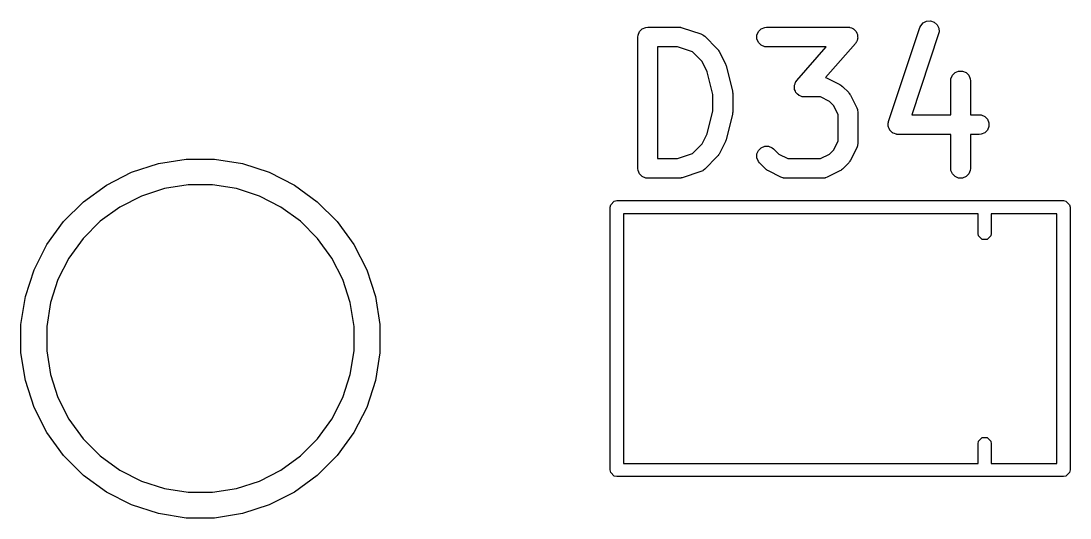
# Model space of a CAD drawing. Header units: inches. Extents: x 1.31 to 5.24, y -7.02 to -1.13.
# Drawn here: x 3.4895 to 3.8039, y -2.2305 to -2.0816 of the extents above; entities that cross this region are included whole.
import ezdxf

# ---------------------------------------------------------------- set-up
doc = ezdxf.new("R2010")
doc.units = ezdxf.units.IN
doc.header["$MEASUREMENT"] = 0
doc.layers.add('F.Silkscreen', color=41, linetype='CONTINUOUS', true_color=0xf2eda1)

msp = doc.modelspace()

# ---------------------------------------------------------------- linework, layer by layer
at = {"layer": 'F.Silkscreen', "linetype": 'CONTINUOUS'}
for p, q in [((3.67494, -2.08477), (3.67575, -2.08396)), ((3.67575, -2.08396), (3.67681, -2.08351)), ((3.67681, -2.08351), (3.67739, -2.08346)), ((3.67739, -2.08346), (3.68676, -2.08346)), ((3.68676, -2.08346), (3.68706, -2.08349)), ((3.68706, -2.08349), (3.68713, -2.08348)), ((3.68713, -2.08348), (3.68724, -2.0835)), ((3.68724, -2.0835), (3.68734, -2.08351)), ((3.68734, -2.08351), (3.68741, -2.08354)), ((3.68741, -2.08354), (3.6877, -2.08361)), ((3.6877, -2.08361), (3.69332, -2.08548)), ((3.71056, -2.08477), (3.71137, -2.08396)), ((3.71137, -2.08396), (3.71243, -2.08351)), ((3.71243, -2.08351), (3.71301, -2.08346)), ((3.71301, -2.08346), (3.73738, -2.08346)), ((3.73738, -2.08346), (3.73769, -2.08349)), ((3.73769, -2.08349), (3.73776, -2.08348)), ((3.73776, -2.08348), (3.73782, -2.0835)), ((3.73782, -2.0835), (3.73796, -2.08351)), ((3.73796, -2.08351), (3.7384, -2.0837)), ((3.7384, -2.0837), (3.73886, -2.08385)), ((3.73886, -2.08385), (3.73893, -2.08392)), ((3.73893, -2.08392), (3.73902, -2.08396)), ((3.73902, -2.08396), (3.73936, -2.08429)), ((3.73936, -2.08429), (3.73972, -2.08461)), ((3.74958, -2.11172), (3.75895, -2.0836)), ((3.75895, -2.0836), (3.75919, -2.08307)), ((3.75919, -2.08307), (3.75994, -2.0822)), ((3.75994, -2.0822), (3.76097, -2.08169)), ((3.76097, -2.08169), (3.76212, -2.08161)), ((3.76212, -2.08161), (3.76322, -2.08197)), ((3.76322, -2.08197), (3.76409, -2.08273)), ((3.76409, -2.08273), (3.7646, -2.08376)), ((3.7646, -2.08376), (3.76468, -2.0849)), ((3.67444, -2.08641), (3.67449, -2.08583)), ((3.67444, -2.12578), (3.67444, -2.08641)), ((3.67449, -2.08583), (3.67494, -2.08477)), ((3.69332, -2.08548), (3.69385, -2.08572)), ((3.69385, -2.08572), (3.69393, -2.08579)), ((3.69393, -2.08579), (3.69403, -2.08583)), ((3.69403, -2.08583), (3.69448, -2.0862)), ((3.69448, -2.0862), (3.69823, -2.08995)), ((3.71011, -2.08583), (3.71056, -2.08477)), ((3.71011, -2.08699), (3.71011, -2.08583)), ((3.71056, -2.08805), (3.71011, -2.08699)), ((3.73972, -2.08461), (3.73977, -2.0847)), ((3.73977, -2.0847), (3.73984, -2.08477)), ((3.73984, -2.08477), (3.74002, -2.08521)), ((3.7401, -2.08743), (3.73994, -2.08788)), ((3.74002, -2.08521), (3.74023, -2.08564)), ((3.74028, -2.08699), (3.7401, -2.08743)), ((3.74023, -2.08564), (3.74024, -2.08574)), ((3.74024, -2.08574), (3.74028, -2.08583)), ((3.74028, -2.08583), (3.74028, -2.08631)), ((3.74028, -2.08631), (3.74031, -2.08679)), ((3.74031, -2.08679), (3.74028, -2.08689)), ((3.74028, -2.08689), (3.74028, -2.08699)), ((3.76456, -2.08547), (3.75648, -2.1097)), ((3.76468, -2.0849), (3.76456, -2.08547)), ((3.68628, -2.08936), (3.68034, -2.08936)), ((3.68034, -2.08936), (3.68034, -2.12283)), ((3.69079, -2.09087), (3.68628, -2.08936)), ((3.69823, -2.08995), (3.69841, -2.09017)), ((3.69841, -2.09017), (3.69847, -2.09022)), ((3.69847, -2.09022), (3.69853, -2.09031)), ((3.69853, -2.09031), (3.69859, -2.09039)), ((3.69859, -2.09039), (3.69862, -2.09047)), ((3.69862, -2.09047), (3.69878, -2.09071)), ((3.69878, -2.09071), (3.70065, -2.09446)), ((3.71137, -2.08887), (3.71056, -2.08805)), ((3.71243, -2.08931), (3.71137, -2.08887)), ((3.71301, -2.08936), (3.71243, -2.08931)), ((3.73088, -2.08936), (3.71301, -2.08936)), ((3.72204, -2.09946), (3.73088, -2.08936)), ((3.7396, -2.08835), (3.73067, -2.09856)), ((3.73978, -2.08811), (3.7396, -2.08835)), ((3.73984, -2.08805), (3.73978, -2.08811)), ((3.73986, -2.088), (3.73984, -2.08805)), ((3.73994, -2.08788), (3.73986, -2.088)), ((3.69371, -2.09378), (3.69079, -2.09087)), ((3.69523, -2.09681), (3.69371, -2.09378)), ((3.69693, -2.10365), (3.69523, -2.09681)), ((3.70065, -2.09446), (3.70067, -2.09451)), ((3.70067, -2.09451), (3.70068, -2.09452)), ((3.70068, -2.09452), (3.70077, -2.09476)), ((3.70077, -2.09476), (3.70086, -2.095)), ((3.70086, -2.095), (3.70086, -2.09503)), ((3.70086, -2.09503), (3.70088, -2.09507)), ((3.70088, -2.09507), (3.70275, -2.10257)), ((3.76949, -2.09708), (3.77055, -2.09664)), ((3.77055, -2.09664), (3.7717, -2.09664)), ((3.7717, -2.09664), (3.77277, -2.09708)), ((3.72155, -2.10039), (3.7217, -2.09993)), ((3.7217, -2.09993), (3.72178, -2.09982)), ((3.72178, -2.09982), (3.7218, -2.09977)), ((3.7218, -2.09977), (3.72186, -2.09971)), ((3.72186, -2.09971), (3.72204, -2.09946)), ((3.73067, -2.09856), (3.7312, -2.09877)), ((3.7312, -2.09877), (3.73495, -2.10064)), ((3.76818, -2.09953), (3.76823, -2.09896)), ((3.76818, -2.1097), (3.76818, -2.09953)), ((3.76823, -2.09896), (3.76867, -2.09789)), ((3.76867, -2.09789), (3.76949, -2.09708)), ((3.77277, -2.09708), (3.77358, -2.09789)), ((3.77358, -2.09789), (3.77402, -2.09896)), ((3.77402, -2.09896), (3.77408, -2.09953)), ((3.77408, -2.09953), (3.77408, -2.1097)), ((3.70275, -2.10257), (3.70277, -2.10267)), ((3.70277, -2.10267), (3.70278, -2.10271)), ((3.70278, -2.10271), (3.7028, -2.10292)), ((3.7028, -2.10292), (3.70284, -2.10314)), ((3.70284, -2.10314), (3.70283, -2.10318)), ((3.70283, -2.10318), (3.70284, -2.10328)), ((3.70284, -2.10328), (3.70284, -2.10891)), ((3.72133, -2.10103), (3.72136, -2.10093)), ((3.72136, -2.1015), (3.72133, -2.10103)), ((3.72136, -2.10083), (3.72155, -2.10039)), ((3.72136, -2.10093), (3.72136, -2.10083)), ((3.72136, -2.10198), (3.72136, -2.1015)), ((3.7214, -2.10208), (3.72136, -2.10198)), ((3.72141, -2.10218), (3.7214, -2.10208)), ((3.72162, -2.10261), (3.72141, -2.10218)), ((3.7218, -2.10305), (3.72162, -2.10261)), ((3.72187, -2.10312), (3.7218, -2.10305)), ((3.72192, -2.10321), (3.72187, -2.10312)), ((3.72228, -2.10352), (3.72192, -2.10321)), ((3.73495, -2.10064), (3.7352, -2.1008)), ((3.7352, -2.1008), (3.73527, -2.10083)), ((3.73527, -2.10083), (3.73535, -2.10089)), ((3.73535, -2.10089), (3.73544, -2.10095)), ((3.73544, -2.10095), (3.73549, -2.10101)), ((3.73549, -2.10101), (3.73572, -2.1012)), ((3.73572, -2.1012), (3.7376, -2.10307)), ((3.7376, -2.10307), (3.73778, -2.1033)), ((3.73778, -2.1033), (3.73784, -2.10335)), ((3.69693, -2.10854), (3.69693, -2.10365)), ((3.72262, -2.10386), (3.72228, -2.10352)), ((3.72271, -2.1039), (3.72262, -2.10386)), ((3.72279, -2.10397), (3.72271, -2.1039)), ((3.72324, -2.10412), (3.72279, -2.10397)), ((3.72368, -2.1043), (3.72324, -2.10412)), ((3.72382, -2.10432), (3.72368, -2.1043)), ((3.72388, -2.10434), (3.72382, -2.10432)), ((3.72395, -2.10433), (3.72388, -2.10434)), ((3.72426, -2.10436), (3.72395, -2.10433)), ((3.72919, -2.10436), (3.72426, -2.10436)), ((3.73188, -2.10571), (3.72919, -2.10436)), ((3.73308, -2.10691), (3.73188, -2.10571)), ((3.73784, -2.10335), (3.7379, -2.10344)), ((3.7379, -2.10344), (3.73796, -2.10352)), ((3.73796, -2.10352), (3.73799, -2.10359)), ((3.73799, -2.10359), (3.73815, -2.10384)), ((3.73815, -2.10384), (3.74002, -2.10759)), ((3.69523, -2.11538), (3.69693, -2.10854)), ((3.70275, -2.10962), (3.70088, -2.11712)), ((3.70277, -2.10952), (3.70275, -2.10962)), ((3.70278, -2.10948), (3.70277, -2.10952)), ((3.7028, -2.10927), (3.70278, -2.10948)), ((3.70284, -2.10905), (3.7028, -2.10927)), ((3.70284, -2.10891), (3.70283, -2.10901)), ((3.70283, -2.10901), (3.70284, -2.10905)), ((3.73443, -2.1096), (3.73308, -2.10691)), ((3.73443, -2.11758), (3.73443, -2.1096)), ((3.74002, -2.10759), (3.74023, -2.10813)), ((3.74023, -2.10813), (3.74024, -2.10823)), ((3.74024, -2.10823), (3.74028, -2.10833)), ((3.74028, -2.10833), (3.74034, -2.10891)), ((3.74034, -2.10891), (3.74034, -2.11828)), ((3.74945, -2.11229), (3.74948, -2.11214)), ((3.74948, -2.11276), (3.74945, -2.11229)), ((3.74948, -2.11208), (3.74951, -2.11201)), ((3.74948, -2.11214), (3.74948, -2.11208)), ((3.74948, -2.11323), (3.74948, -2.11276)), ((3.74951, -2.11201), (3.74958, -2.11172)), ((3.75648, -2.1097), (3.76818, -2.1097)), ((3.77408, -2.1097), (3.77675, -2.1097)), ((3.77675, -2.1097), (3.77733, -2.10976)), ((3.77733, -2.10976), (3.77839, -2.1102)), ((3.77839, -2.1102), (3.77921, -2.11102)), ((3.77921, -2.11102), (3.77965, -2.11208)), ((3.77965, -2.11208), (3.77965, -2.11323)), ((3.69371, -2.11841), (3.69523, -2.11538)), ((3.74953, -2.11333), (3.74948, -2.11323)), ((3.74953, -2.11344), (3.74953, -2.11333)), ((3.74974, -2.11386), (3.74953, -2.11344)), ((3.74993, -2.1143), (3.74974, -2.11386)), ((3.75, -2.11437), (3.74993, -2.1143)), ((3.75005, -2.11447), (3.75, -2.11437)), ((3.75041, -2.11478), (3.75005, -2.11447)), ((3.75074, -2.11511), (3.75041, -2.11478)), ((3.75084, -2.11515), (3.75074, -2.11511)), ((3.75092, -2.11522), (3.75084, -2.11515)), ((3.75137, -2.11537), (3.75092, -2.11522)), ((3.7518, -2.11555), (3.75137, -2.11537)), ((3.75196, -2.11557), (3.7518, -2.11555)), ((3.75201, -2.11559), (3.75196, -2.11557)), ((3.75209, -2.11558), (3.75201, -2.11559)), ((3.75238, -2.11561), (3.75209, -2.11558)), ((3.76818, -2.11561), (3.75238, -2.11561)), ((3.76818, -2.12578), (3.76818, -2.11561)), ((3.77675, -2.11561), (3.77408, -2.11561)), ((3.77408, -2.11561), (3.77408, -2.12578)), ((3.77733, -2.11555), (3.77675, -2.11561)), ((3.77839, -2.11511), (3.77733, -2.11555)), ((3.77921, -2.1143), (3.77839, -2.11511)), ((3.77965, -2.11323), (3.77921, -2.1143)), ((3.69079, -2.12132), (3.69371, -2.11841)), ((3.70065, -2.11773), (3.69878, -2.12148)), ((3.70067, -2.11768), (3.70065, -2.11773)), ((3.70068, -2.11767), (3.70067, -2.11768)), ((3.70077, -2.11743), (3.70068, -2.11767)), ((3.70086, -2.11719), (3.70077, -2.11743)), ((3.70088, -2.11712), (3.70086, -2.11717)), ((3.70086, -2.11717), (3.70086, -2.11719)), ((3.73308, -2.12028), (3.73443, -2.11758)), ((3.74024, -2.11896), (3.74023, -2.11906)), ((3.74028, -2.11886), (3.74024, -2.11896)), ((3.74034, -2.11828), (3.74028, -2.11886)), ((3.68628, -2.12283), (3.69079, -2.12132)), ((3.69841, -2.12202), (3.69823, -2.12224)), ((3.69847, -2.12197), (3.69841, -2.12202)), ((3.69853, -2.12188), (3.69847, -2.12197)), ((3.69859, -2.1218), (3.69853, -2.12188)), ((3.69862, -2.12172), (3.69859, -2.1218)), ((3.69878, -2.12148), (3.69862, -2.12172)), ((3.71011, -2.12145), (3.71056, -2.12039)), ((3.71011, -2.12261), (3.71011, -2.12145)), ((3.71056, -2.12039), (3.71137, -2.11958)), ((3.71137, -2.11958), (3.71243, -2.11913)), ((3.71243, -2.11913), (3.71359, -2.11913)), ((3.71359, -2.11913), (3.71465, -2.11958)), ((3.71465, -2.11958), (3.7151, -2.11994)), ((3.7151, -2.11994), (3.71663, -2.12148)), ((3.71663, -2.12148), (3.71933, -2.12283)), ((3.72919, -2.12283), (3.73188, -2.12148)), ((3.73188, -2.12148), (3.73308, -2.12028)), ((3.74002, -2.1196), (3.73815, -2.12335)), ((3.74023, -2.11906), (3.74002, -2.1196)), ((3.52267, -2.12694), (3.53072, -2.12432)), ((3.53072, -2.12432), (3.53908, -2.123)), ((3.53908, -2.123), (3.54754, -2.123)), ((3.54754, -2.123), (3.5559, -2.12432)), ((3.5559, -2.12432), (3.56395, -2.12694)), ((3.68034, -2.12283), (3.68628, -2.12283)), ((3.69823, -2.12224), (3.69448, -2.12599)), ((3.71056, -2.12367), (3.71011, -2.12261)), ((3.71092, -2.12412), (3.71056, -2.12367)), ((3.7128, -2.12599), (3.71092, -2.12412)), ((3.71933, -2.12283), (3.72919, -2.12283)), ((3.7376, -2.12412), (3.73572, -2.12599)), ((3.73778, -2.12389), (3.7376, -2.12412)), ((3.73784, -2.12384), (3.73778, -2.12389)), ((3.7379, -2.12375), (3.73784, -2.12384)), ((3.73796, -2.12367), (3.7379, -2.12375)), ((3.73799, -2.1236), (3.73796, -2.12367)), ((3.73815, -2.12335), (3.73799, -2.1236)), ((3.51513, -2.13078), (3.52267, -2.12694)), ((3.56395, -2.12694), (3.57149, -2.13078)), ((3.67449, -2.12636), (3.67444, -2.12578)), ((3.67494, -2.12742), (3.67449, -2.12636)), ((3.67575, -2.12824), (3.67494, -2.12742)), ((3.67681, -2.12868), (3.67575, -2.12824)), ((3.69332, -2.12671), (3.6877, -2.12858)), ((3.69385, -2.12647), (3.69332, -2.12671)), ((3.69393, -2.1264), (3.69385, -2.12647)), ((3.69403, -2.12636), (3.69393, -2.1264)), ((3.69448, -2.12599), (3.69403, -2.12636)), ((3.71302, -2.12618), (3.7128, -2.12599)), ((3.71308, -2.12624), (3.71302, -2.12618)), ((3.71316, -2.12629), (3.71308, -2.12624)), ((3.71325, -2.12636), (3.71316, -2.12629)), ((3.71332, -2.12639), (3.71325, -2.12636)), ((3.71357, -2.12655), (3.71332, -2.12639)), ((3.71731, -2.12842), (3.71357, -2.12655)), ((3.71786, -2.12863), (3.71731, -2.12842)), ((3.7312, -2.12842), (3.73066, -2.12863)), ((3.73495, -2.12655), (3.7312, -2.12842)), ((3.7352, -2.12639), (3.73495, -2.12655)), ((3.73527, -2.12636), (3.7352, -2.12639)), ((3.73535, -2.12629), (3.73527, -2.12636)), ((3.73544, -2.12624), (3.73535, -2.12629)), ((3.73549, -2.12618), (3.73544, -2.12624)), ((3.73572, -2.12599), (3.73549, -2.12618)), ((3.76823, -2.12636), (3.76818, -2.12578)), ((3.76867, -2.12742), (3.76823, -2.12636)), ((3.76949, -2.12824), (3.76867, -2.12742)), ((3.77055, -2.12868), (3.76949, -2.12824)), ((3.77277, -2.12824), (3.7717, -2.12868)), ((3.77358, -2.12742), (3.77277, -2.12824)), ((3.77402, -2.12636), (3.77358, -2.12742)), ((3.77408, -2.12578), (3.77402, -2.12636)), ((3.50828, -2.13576), (3.51513, -2.13078)), ((3.53968, -2.13071), (3.53252, -2.13184)), ((3.54693, -2.13071), (3.53968, -2.13071)), ((3.55409, -2.13184), (3.54693, -2.13071)), ((3.57149, -2.13078), (3.57834, -2.13576)), ((3.67739, -2.12873), (3.67681, -2.12868)), ((3.68676, -2.12873), (3.67739, -2.12873)), ((3.68706, -2.1287), (3.68676, -2.12873)), ((3.68713, -2.12871), (3.68706, -2.1287)), ((3.68724, -2.12869), (3.68713, -2.12871)), ((3.68734, -2.12868), (3.68724, -2.12869)), ((3.68741, -2.12865), (3.68734, -2.12868)), ((3.6877, -2.12858), (3.68741, -2.12865)), ((3.71796, -2.12864), (3.71786, -2.12863)), ((3.71806, -2.12868), (3.71796, -2.12864)), ((3.71864, -2.12873), (3.71806, -2.12868)), ((3.72988, -2.12873), (3.71864, -2.12873)), ((3.73046, -2.12868), (3.72988, -2.12873)), ((3.73056, -2.12864), (3.73046, -2.12868)), ((3.73066, -2.12863), (3.73056, -2.12864)), ((3.7717, -2.12868), (3.77055, -2.12868)), ((3.52563, -2.13408), (3.51916, -2.13738)), ((3.53252, -2.13184), (3.52563, -2.13408)), ((3.56099, -2.13408), (3.55409, -2.13184)), ((3.56745, -2.13738), (3.56099, -2.13408)), ((3.50229, -2.14174), (3.50828, -2.13576)), ((3.51916, -2.13738), (3.5133, -2.14164)), ((3.57332, -2.14164), (3.56745, -2.13738)), ((3.57834, -2.13576), (3.58432, -2.14174)), ((3.66614, -2.1374), (3.66629, -2.13665)), ((3.66614, -2.21614), (3.66614, -2.1374)), ((3.66629, -2.13665), (3.66736, -2.13558)), ((3.66736, -2.13558), (3.66811, -2.13543)), ((3.66811, -2.13543), (3.80197, -2.13543)), ((3.80197, -2.13543), (3.80272, -2.13558)), ((3.80272, -2.13558), (3.80379, -2.13665)), ((3.80379, -2.13665), (3.80394, -2.1374)), ((3.80394, -2.1374), (3.80394, -2.21614)), ((3.77638, -2.13937), (3.67008, -2.13937)), ((3.67008, -2.13937), (3.67008, -2.21417)), ((3.77638, -2.14528), (3.77638, -2.13937)), ((3.78031, -2.13937), (3.78031, -2.14528)), ((3.8, -2.13937), (3.78031, -2.13937)), ((3.8, -2.21417), (3.8, -2.13937)), ((3.49732, -2.14859), (3.50229, -2.14174)), ((3.5133, -2.14164), (3.50817, -2.14676)), ((3.57844, -2.14676), (3.57332, -2.14164)), ((3.58432, -2.14174), (3.5893, -2.14859)), ((3.50817, -2.14676), (3.50391, -2.15263)), ((3.5827, -2.15263), (3.57844, -2.14676)), ((3.77653, -2.14603), (3.77638, -2.14528)), ((3.77759, -2.14709), (3.77653, -2.14603)), ((3.7791, -2.14709), (3.77759, -2.14709)), ((3.78017, -2.14603), (3.7791, -2.14709)), ((3.78031, -2.14528), (3.78017, -2.14603)), ((3.49348, -2.15613), (3.49732, -2.14859)), ((3.5893, -2.14859), (3.59314, -2.15613)), ((3.50391, -2.15263), (3.50062, -2.15909)), ((3.586, -2.15909), (3.5827, -2.15263)), ((3.49086, -2.16418), (3.49348, -2.15613)), ((3.59314, -2.15613), (3.59575, -2.16418)), ((3.50062, -2.15909), (3.49838, -2.16599)), ((3.58824, -2.16599), (3.586, -2.15909)), ((3.48954, -2.17254), (3.49086, -2.16418)), ((3.49838, -2.16599), (3.49724, -2.17315)), ((3.58937, -2.17315), (3.58824, -2.16599)), ((3.59575, -2.16418), (3.59708, -2.17254)), ((3.48954, -2.17315), (3.48954, -2.17254)), ((3.48954, -2.181), (3.48954, -2.17315)), ((3.49724, -2.17315), (3.49724, -2.1804)), ((3.58937, -2.1804), (3.58937, -2.17315)), ((3.59708, -2.17254), (3.59708, -2.181)), ((3.49086, -2.18936), (3.48954, -2.181)), ((3.49724, -2.1804), (3.49838, -2.18756)), ((3.58824, -2.18756), (3.58937, -2.1804)), ((3.59708, -2.181), (3.59575, -2.18936)), ((3.49838, -2.18756), (3.50062, -2.19445)), ((3.586, -2.19445), (3.58824, -2.18756)), ((3.49348, -2.19741), (3.49086, -2.18936)), ((3.59575, -2.18936), (3.59314, -2.19741)), ((3.50062, -2.19445), (3.50391, -2.20091)), ((3.5827, -2.20091), (3.586, -2.19445)), ((3.49732, -2.20495), (3.49348, -2.19741)), ((3.59314, -2.19741), (3.5893, -2.20495)), ((3.50391, -2.20091), (3.50817, -2.20678)), ((3.57844, -2.20678), (3.5827, -2.20091)), ((3.50229, -2.2118), (3.49732, -2.20495)), ((3.50817, -2.20678), (3.5133, -2.21191)), ((3.57332, -2.21191), (3.57844, -2.20678)), ((3.5893, -2.20495), (3.58432, -2.2118)), ((3.77653, -2.20751), (3.77759, -2.20645)), ((3.77759, -2.20645), (3.7791, -2.20645)), ((3.7791, -2.20645), (3.78017, -2.20751)), ((3.77638, -2.20827), (3.77653, -2.20751)), ((3.77638, -2.21417), (3.77638, -2.20827)), ((3.78017, -2.20751), (3.78031, -2.20827)), ((3.78031, -2.20827), (3.78031, -2.21417)), ((3.50828, -2.21779), (3.50229, -2.2118)), ((3.5133, -2.21191), (3.51916, -2.21617)), ((3.56745, -2.21617), (3.57332, -2.21191)), ((3.58432, -2.2118), (3.57834, -2.21779)), ((3.51916, -2.21617), (3.52563, -2.21946)), ((3.56099, -2.21946), (3.56745, -2.21617)), ((3.66629, -2.2169), (3.66614, -2.21614)), ((3.67008, -2.21417), (3.77638, -2.21417)), ((3.78031, -2.21417), (3.8, -2.21417)), ((3.80394, -2.21614), (3.80379, -2.2169)), ((3.51513, -2.22276), (3.50828, -2.21779)), ((3.52563, -2.21946), (3.53252, -2.2217)), ((3.55409, -2.2217), (3.56099, -2.21946)), ((3.57834, -2.21779), (3.57149, -2.22276)), ((3.66736, -2.21796), (3.66629, -2.2169)), ((3.66811, -2.21811), (3.66736, -2.21796)), ((3.80197, -2.21811), (3.66811, -2.21811)), ((3.80272, -2.21796), (3.80197, -2.21811)), ((3.80379, -2.2169), (3.80272, -2.21796)), ((3.52267, -2.2266), (3.51513, -2.22276)), ((3.53252, -2.2217), (3.53968, -2.22283)), ((3.54693, -2.22283), (3.55409, -2.2217)), ((3.57149, -2.22276), (3.56395, -2.2266)), ((3.53968, -2.22283), (3.54693, -2.22283)), ((3.53072, -2.22922), (3.52267, -2.2266)), ((3.56395, -2.2266), (3.5559, -2.22922)), ((3.53908, -2.23054), (3.53072, -2.22922)), ((3.54754, -2.23054), (3.53908, -2.23054)), ((3.5559, -2.22922), (3.54754, -2.23054))]:
    msp.add_line(p, q, dxfattribs=at)

doc.saveas('drawing.dxf')
